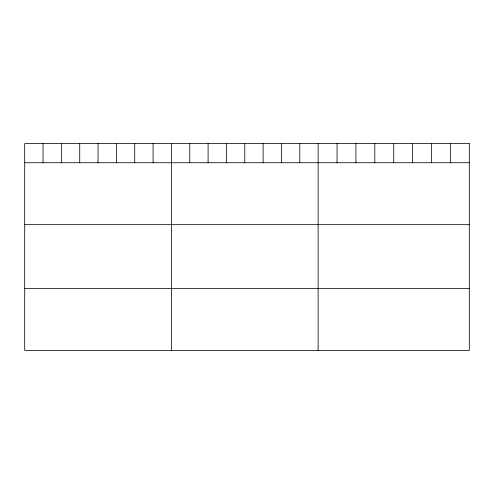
<?xml version="1.0" encoding="UTF-8"?>
<svg xmlns="http://www.w3.org/2000/svg" width="494" height="494" viewBox="0 0 494 494"><rect width="100%" height="100%" fill="white"/><g stroke="black" fill="none" stroke-linecap="round" stroke-linejoin="round"><path stroke-width="0.74" d="M24.7 162.742L469.3 162.742M24.7 224.665L469.3 224.665M24.7 288.459L469.3 288.459M450.405 143.618L450.405 162.742M431.509 143.618L431.509 162.742M412.614 143.618L412.614 162.742M393.718 143.618L393.718 162.742M374.823 143.618L374.823 162.742M355.927 143.618L355.927 162.742M337.031 143.618L337.031 162.742M318.136 143.618L318.136 350.382M299.796 143.618L299.796 162.742M281.457 143.618L281.457 162.742M263.117 143.618L263.117 162.742M244.777 143.618L244.777 162.742M226.437 143.618L226.437 162.742M208.098 143.618L208.098 162.742M189.758 143.618L189.758 162.742M171.418 143.618L171.418 350.382M153.078 143.618L153.078 162.742M134.739 143.618L134.739 162.742M116.399 143.618L116.399 162.742M98.059 143.618L98.059 162.742M79.719 143.618L79.719 162.742M61.38 143.618L61.38 162.742M43.04 143.618L43.04 162.742M469.3 143.618L24.7 143.618L24.7 350.382L469.3 350.382L469.3 143.618"/></g></svg>
